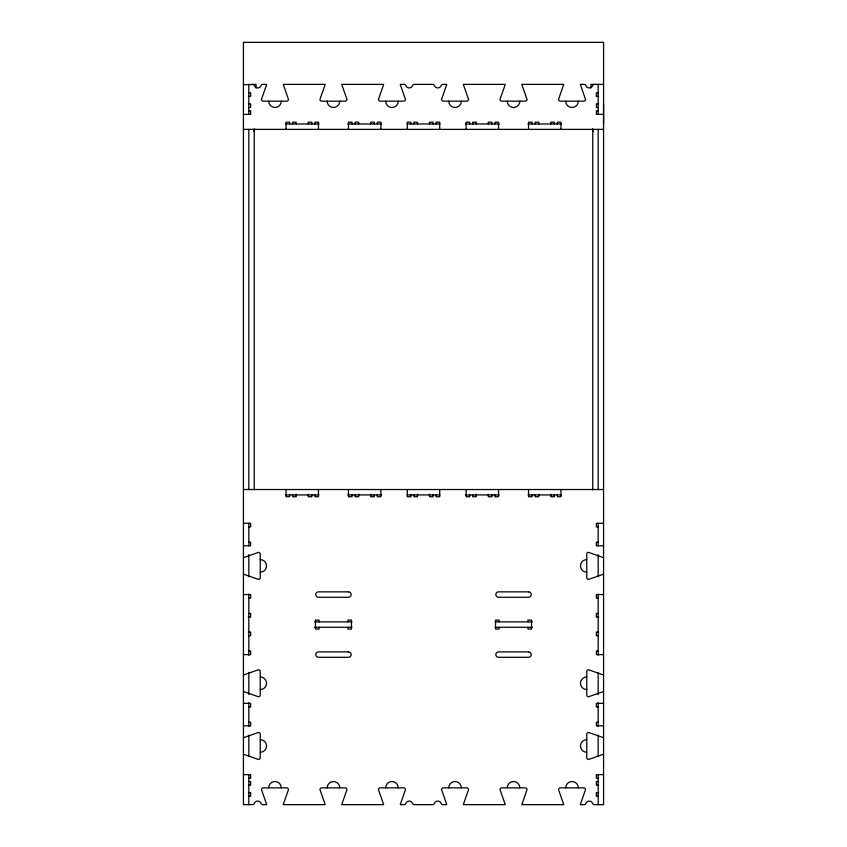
<?xml version="1.0" encoding="UTF-8"?>
<svg xmlns="http://www.w3.org/2000/svg" width="847" height="847" viewBox="0 0 847 847"><rect width="100%" height="100%" fill="white"/><g stroke="black" fill="none" stroke-linecap="round" stroke-linejoin="round"><path stroke-width="1.27" d="M243.428 84.7L256.038 84.372L256.038 87.972M603.572 123.98L603.572 104.774M248.827 92.768L250.627 92.768L250.627 96.367L248.383 96.367M598.173 92.768L596.373 92.768L596.373 96.367L598.617 96.367M248.383 103.874L250.627 103.874L250.627 107.474L248.827 107.474M598.617 103.874L596.373 103.874L596.373 107.474L598.173 107.474M248.827 110.777L250.627 110.777L250.627 114.377L243.428 114.377M598.173 110.777L596.373 110.777L596.373 114.377L603.572 114.377M285.82 123.98L319.033 123.98M347.799 123.98L381.563 123.98M407.068 123.98L439.932 123.98M465.437 123.98L499.201 123.98M527.967 123.98L561.18 123.98M243.428 129.379L603.572 129.379M253.56 131.19L254.238 131.19M592.762 131.19L593.44 131.19M243.428 489.524L603.572 489.524M285.82 494.923L318.906 494.923M347.799 494.923L381.563 494.923M407.068 494.923L439.932 494.923M465.437 494.923L499.201 494.923M528.094 494.923L561.18 494.923M243.428 523.287L250.627 523.287L250.627 526.887L248.827 526.887M603.572 523.287L596.373 523.287L596.373 526.887L598.173 526.887M248.827 542.196L250.627 542.196L250.627 545.796L243.428 545.796M598.173 542.196L596.373 542.196L596.373 545.796L603.572 545.796M243.428 594.562L250.627 594.562L250.627 598.173L248.827 598.173M603.572 594.562L596.373 594.562L596.373 598.173L598.173 598.173M248.827 613.472L250.627 613.472L250.627 617.071L248.235 617.071M598.173 613.472L596.373 613.472L596.373 617.071L598.765 617.071M314.555 621.878L351.918 621.878M495.082 621.878L532.445 621.878M314.555 627.278L351.918 627.278M495.082 627.278L532.445 627.278M248.235 632.084L250.627 632.084L250.627 635.684L248.827 635.684M598.765 632.084L596.373 632.084L596.373 635.684L598.173 635.684M248.827 650.994L250.627 650.994L250.627 654.593L243.428 654.593M598.173 650.994L596.373 650.994L596.373 654.593L603.572 654.593M243.428 703.359L250.627 703.359L250.627 706.959L248.827 706.959M603.572 703.359L596.373 703.359L596.373 706.959L598.173 706.959M248.827 722.269L250.627 722.269L250.627 725.868L243.428 725.868M598.173 722.269L596.373 722.269L596.373 725.868L603.572 725.868M243.428 774.634L250.627 774.634L250.627 778.245L248.827 778.245M603.572 774.634L596.373 774.634L596.373 778.245L598.173 778.245M248.827 781.537L250.627 781.537L250.627 785.137L248.383 785.137M598.173 781.537L596.373 781.537L596.373 785.137L598.617 785.137M248.383 792.644L250.627 792.644L250.627 796.244L248.827 796.244M598.617 792.644L596.373 792.644L596.373 796.244L598.173 796.244M603.572 84.7L603.572 42.35L243.428 42.35L243.428 804.65L252.628 804.65A1.8 1.8 0 0 0 254.322 803.454A3.6 3.6 0 0 1 261.12 803.454A1.8 1.8 0 0 0 262.814 804.65L266.614 804.65A1.8 1.8 0 0 0 266.54 804.131L261.469 789.648A1.8 1.8 0 0 1 263.269 787.848L286.678 787.848A1.8 1.8 0 0 1 288.478 789.648L283.406 804.131A1.8 1.8 0 0 0 283.332 804.65L325.11 804.65A1.8 1.8 0 0 0 325.036 804.131L319.954 789.648A1.8 1.8 0 0 1 321.765 787.848L345.174 787.848A1.8 1.8 0 0 1 346.974 789.648L341.902 804.131A1.8 1.8 0 0 0 341.828 804.65L383.596 804.65A1.8 1.8 0 0 0 383.522 804.131L378.45 789.648A1.8 1.8 0 0 1 380.25 787.848L403.659 787.848A1.8 1.8 0 0 1 405.459 789.648L400.387 804.131A1.8 1.8 0 0 0 400.313 804.65L404.114 804.65A1.8 1.8 0 0 0 405.808 803.454A3.6 3.6 0 0 1 412.605 803.454A1.8 1.8 0 0 0 414.299 804.65L432.701 804.65A1.8 1.8 0 0 0 434.395 803.454A3.6 3.6 0 0 1 441.192 803.454A1.8 1.8 0 0 0 442.886 804.65L446.687 804.65A1.8 1.8 0 0 0 446.613 804.131L441.541 789.648A1.8 1.8 0 0 1 443.341 787.848L466.75 787.848A1.8 1.8 0 0 1 468.55 789.648L463.478 804.131A1.8 1.8 0 0 0 463.404 804.65L505.172 804.65A1.8 1.8 0 0 0 505.098 804.131L500.026 789.648A1.8 1.8 0 0 1 501.826 787.848L525.235 787.848A1.8 1.8 0 0 1 527.046 789.648L521.964 804.131A1.8 1.8 0 0 0 521.89 804.65L563.668 804.65A1.8 1.8 0 0 0 563.594 804.131L558.522 789.648A1.8 1.8 0 0 1 560.322 787.848L583.731 787.848A1.8 1.8 0 0 1 585.531 789.648L580.46 804.131A1.8 1.8 0 0 0 580.386 804.65L584.186 804.65A1.8 1.8 0 0 0 585.88 803.454A3.6 3.6 0 0 1 592.678 803.454A1.8 1.8 0 0 0 594.372 804.65L603.572 804.65L603.572 84.372L590.962 84.372L590.962 87.972M598.173 84.372L598.173 114.377M598.173 129.379L598.173 489.524M598.173 523.287L598.173 545.796M598.173 554.594L598.173 576.68M598.173 594.118L598.173 655.271M598.173 672.476L598.173 694.561M598.173 702.682L598.173 726.324M598.173 735.122L598.173 755.863M598.173 774.634L598.173 804.65M592.762 128.786L592.762 489.862M560.958 129.379L560.958 122.18L557.358 122.18L557.358 123.98M560.958 489.524L560.958 496.734L557.358 496.734L557.358 494.923M554.351 123.98L554.351 122.18L550.751 122.18L550.751 123.98M554.351 494.923L554.351 496.734L550.751 496.734L550.751 494.256M538.745 123.98L538.745 122.18L535.145 122.18L535.145 123.98M538.745 494.256L538.745 496.734L535.145 496.734L535.145 494.923M532.138 123.98L532.138 122.18L528.539 122.18L528.539 129.379M532.138 494.923L532.138 496.734L528.539 496.734L528.539 489.524M527.946 621.878L527.946 620.078L531.545 620.078L531.545 629.077L527.946 629.077L527.946 627.278M499.127 621.878L499.127 620.078L495.527 620.078L495.527 629.077L499.127 629.077L499.127 627.278M498.534 129.379L498.534 122.18L494.923 122.18L494.923 123.98M498.534 489.524L498.534 496.734L494.923 496.734L494.923 494.923M491.927 123.98L491.927 122.18L488.327 122.18L488.327 123.98M491.927 494.923L491.927 496.734L488.327 496.734L488.327 494.256M476.321 123.98L476.321 122.18L472.721 122.18L472.721 123.98M476.321 494.256L476.321 496.734L472.721 496.734L472.721 494.923M469.714 123.98L469.714 122.18L466.115 122.18L466.115 129.379M469.714 494.923L469.714 496.734L466.115 496.734L466.115 489.524M439.709 129.379L439.709 122.18L436.11 122.18L436.11 123.98M439.709 489.524L439.709 496.734L436.11 496.734L436.11 494.923M433.103 123.98L433.103 122.18L429.503 122.18L429.503 123.98M433.103 494.923L433.103 496.734L429.503 496.734L429.503 494.256M417.497 123.98L417.497 122.18L413.897 122.18L413.897 123.98M417.497 494.256L417.497 496.734L413.897 496.734L413.897 494.923M410.89 123.98L410.89 122.18L407.291 122.18L407.291 129.379M410.89 494.923L410.89 496.734L407.291 496.734L407.291 489.524M380.885 129.379L380.885 122.18L377.286 122.18L377.286 123.98M380.885 489.524L380.885 496.734L377.286 496.734L377.286 494.923M374.279 123.98L374.279 122.18L370.679 122.18L370.679 123.98M374.279 494.923L374.279 496.734L370.679 496.734L370.679 494.256M358.673 123.98L358.673 122.18L355.073 122.18L355.073 123.98M358.673 494.256L358.673 496.734L355.073 496.734L355.073 494.923M352.077 123.98L352.077 122.18L348.466 122.18L348.466 129.379M352.077 494.923L352.077 496.734L348.466 496.734L348.466 489.524M347.873 621.878L347.873 620.078L351.473 620.078L351.473 629.077L347.873 629.077L347.873 627.278M319.054 621.878L319.054 620.078L315.455 620.078L315.455 629.077L319.054 629.077L319.054 627.278M318.461 129.379L318.461 122.18L314.862 122.18L314.862 123.98M318.461 489.524L318.461 496.734L314.862 496.734L314.862 494.923M311.855 123.98L311.855 122.18L308.255 122.18L308.255 123.98M311.855 494.923L311.855 496.734L308.255 496.734L308.255 494.256M296.249 123.98L296.249 122.18L292.649 122.18L292.649 123.98M296.249 494.256L296.249 496.734L292.649 496.734L292.649 494.923M289.642 123.98L289.642 122.18L286.042 122.18L286.042 129.379M289.642 494.923L289.642 496.734L286.042 496.734L286.042 489.524M254.238 128.786L254.238 489.862M248.827 84.372L248.827 114.377M248.827 129.379L248.827 489.524M248.827 523.287L248.827 545.796M248.827 554.594L248.827 576.68M248.827 594.118L248.827 655.271M248.827 672.476L248.827 694.561M248.827 702.682L248.827 726.324M248.827 735.122L248.827 755.863M248.827 774.634L248.827 804.65M448.741 787.848A6.3 6.3 0 0 1 455.04 781.537A6.3 6.3 0 0 1 461.34 787.848M385.66 787.848A6.3 6.3 0 0 1 391.96 781.537A6.3 6.3 0 0 1 398.259 787.848M327.164 787.848A6.3 6.3 0 0 1 333.464 781.537A6.3 6.3 0 0 1 339.763 787.848M268.668 787.848A6.3 6.3 0 0 1 274.968 781.537A6.3 6.3 0 0 1 281.278 787.848M565.722 787.848A6.3 6.3 0 0 1 572.032 781.537A6.3 6.3 0 0 1 578.332 787.848M507.237 787.848A6.3 6.3 0 0 1 513.536 781.537A6.3 6.3 0 0 1 519.836 787.848M243.428 557.538A1.8 1.8 0 0 0 243.947 557.464L258.43 552.382A1.8 1.8 0 0 1 260.241 554.192L260.241 577.601A1.8 1.8 0 0 1 258.43 579.401L243.947 574.33A1.8 1.8 0 0 0 243.428 574.255M603.572 557.538A1.8 1.8 0 0 1 603.053 557.464L588.57 552.382A1.8 1.8 0 0 0 586.759 554.192L586.759 577.601A1.8 1.8 0 0 0 588.57 579.401L603.053 574.33A1.8 1.8 0 0 1 603.572 574.255M586.759 572.191A6.3 6.3 0 0 1 580.46 565.891A6.3 6.3 0 0 1 586.759 559.592M260.241 559.592A6.3 6.3 0 0 1 266.54 565.891A6.3 6.3 0 0 1 260.241 572.191M603.572 691.628A1.8 1.8 0 0 0 603.053 691.703L588.57 696.774A1.8 1.8 0 0 1 586.759 694.974L586.759 671.565A1.8 1.8 0 0 1 588.57 669.765L603.053 674.837A1.8 1.8 0 0 0 603.572 674.911M603.572 737.599A1.8 1.8 0 0 1 603.053 737.525L588.57 732.454A1.8 1.8 0 0 0 586.759 734.254L586.759 757.663A1.8 1.8 0 0 0 588.57 759.473L603.053 754.391A1.8 1.8 0 0 1 603.572 754.317M586.759 752.263A6.3 6.3 0 0 1 580.46 745.963A6.3 6.3 0 0 1 586.759 739.664M243.428 754.317A1.8 1.8 0 0 1 243.947 754.391L258.43 759.473A1.8 1.8 0 0 0 260.241 757.663L260.241 734.254A1.8 1.8 0 0 0 258.43 732.454L243.947 737.525A1.8 1.8 0 0 1 243.428 737.599M260.241 739.664A6.3 6.3 0 0 1 266.54 745.963A6.3 6.3 0 0 1 260.241 752.263M243.428 691.628A1.8 1.8 0 0 1 243.947 691.703L258.43 696.774A1.8 1.8 0 0 0 260.241 694.974L260.241 671.565A1.8 1.8 0 0 0 258.43 669.765L243.947 674.837A1.8 1.8 0 0 1 243.428 674.911M260.241 676.965A6.3 6.3 0 0 1 266.54 683.264A6.3 6.3 0 0 1 260.241 689.564M586.759 689.564A6.3 6.3 0 0 1 580.46 683.264A6.3 6.3 0 0 1 586.759 676.965M461.34 101.174A6.3 6.3 0 0 1 455.04 107.474A6.3 6.3 0 0 1 448.741 101.174M519.836 101.174A6.3 6.3 0 0 1 513.536 107.474A6.3 6.3 0 0 1 507.237 101.174M578.332 101.174A6.3 6.3 0 0 1 572.032 107.474A6.3 6.3 0 0 1 565.722 101.174M594.372 84.372A1.8 1.8 0 0 0 592.678 85.568A3.6 3.6 0 0 1 585.88 85.568A1.8 1.8 0 0 0 584.186 84.372L580.386 84.372A1.8 1.8 0 0 0 580.46 84.88L585.531 99.374A1.8 1.8 0 0 1 583.731 101.174L560.322 101.174A1.8 1.8 0 0 1 558.522 99.374L563.594 84.88A1.8 1.8 0 0 0 563.668 84.372L521.89 84.372A1.8 1.8 0 0 0 521.964 84.88L527.046 99.374A1.8 1.8 0 0 1 525.235 101.174L501.826 101.174A1.8 1.8 0 0 1 500.026 99.374L505.098 84.88A1.8 1.8 0 0 0 505.172 84.372L463.404 84.372A1.8 1.8 0 0 0 463.478 84.88L468.55 99.374A1.8 1.8 0 0 1 466.75 101.174L443.341 101.174A1.8 1.8 0 0 1 441.541 99.374L446.613 84.88A1.8 1.8 0 0 0 446.687 84.372L442.886 84.372A1.8 1.8 0 0 0 441.192 85.568A3.6 3.6 0 0 1 434.395 85.568A1.8 1.8 0 0 0 432.701 84.372L414.299 84.372A1.8 1.8 0 0 0 412.605 85.568A3.6 3.6 0 0 1 405.808 85.568A1.8 1.8 0 0 0 404.114 84.372L400.313 84.372A1.8 1.8 0 0 0 400.387 84.88L405.459 99.374A1.8 1.8 0 0 1 403.659 101.174L380.25 101.174A1.8 1.8 0 0 1 378.45 99.374L383.522 84.88A1.8 1.8 0 0 0 383.596 84.372L341.828 84.372A1.8 1.8 0 0 0 341.902 84.88L346.974 99.374A1.8 1.8 0 0 1 345.174 101.174L321.765 101.174A1.8 1.8 0 0 1 319.954 99.374L325.036 84.88A1.8 1.8 0 0 0 325.11 84.372L283.332 84.372A1.8 1.8 0 0 0 283.406 84.88L288.478 99.374A1.8 1.8 0 0 1 286.678 101.174L263.269 101.174A1.8 1.8 0 0 1 261.469 99.374L266.54 84.88A1.8 1.8 0 0 0 266.614 84.372L262.814 84.372A1.8 1.8 0 0 0 261.12 85.568A3.6 3.6 0 0 1 254.322 85.568A1.8 1.8 0 0 0 252.628 84.372M281.278 101.174A6.3 6.3 0 0 1 274.968 107.474A6.3 6.3 0 0 1 268.668 101.174M339.763 101.174A6.3 6.3 0 0 1 333.464 107.474A6.3 6.3 0 0 1 327.164 101.174M398.259 101.174A6.3 6.3 0 0 1 391.96 107.474A6.3 6.3 0 0 1 385.66 101.174M348.466 591.862L318.461 591.862A2.7 2.7 0 0 0 315.762 594.562A2.7 2.7 0 0 0 318.461 597.273L348.466 597.273A2.7 2.7 0 0 0 351.177 594.562A2.7 2.7 0 0 0 348.466 591.862M528.539 591.862L498.534 591.862A2.7 2.7 0 0 0 495.823 594.562A2.7 2.7 0 0 0 498.534 597.273L528.539 597.273A2.7 2.7 0 0 0 531.238 594.562A2.7 2.7 0 0 0 528.539 591.862M348.466 651.894L318.461 651.894A2.7 2.7 0 0 0 315.762 654.593A2.7 2.7 0 0 0 318.461 657.293L348.466 657.293A2.7 2.7 0 0 0 351.177 654.593A2.7 2.7 0 0 0 348.466 651.894M528.539 651.894L498.534 651.894A2.7 2.7 0 0 0 495.823 654.593A2.7 2.7 0 0 0 498.534 657.293L528.539 657.293A2.7 2.7 0 0 0 531.238 654.593A2.7 2.7 0 0 0 528.539 651.894"/></g></svg>
